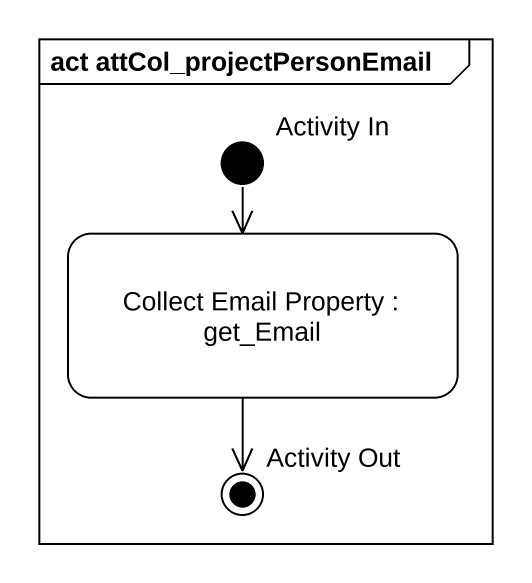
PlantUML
@startuml
mainframe act attCol_projectPersonEmail
hide empty description
state "Activity In" as Activity_In <<start>>
state "Collect Email Property : get_Email" as Collect_Email_Property
state "Activity Out" as Activity_Out <<end>>
Activity_In --> Collect_Email_Property
Collect_Email_Property --> Activity_Out
@enduml
